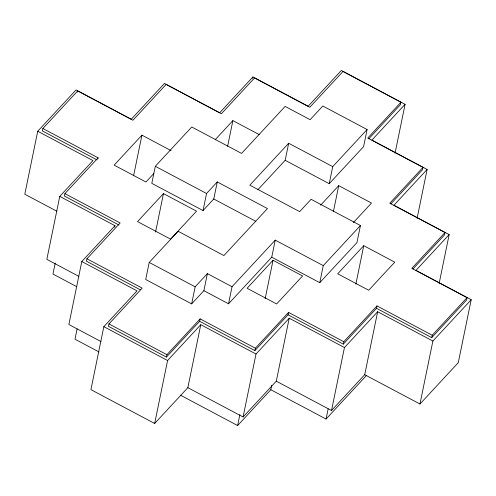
<?xml version="1.0" encoding="UTF-8"?>
<svg xmlns="http://www.w3.org/2000/svg" width="496" height="496" viewBox="0 0 496 496"><rect width="100%" height="100%" fill="white"/><g stroke="black" fill="none" stroke-linecap="round" stroke-linejoin="round"><path stroke-width="0.74" d="M395.058 153.171L405.089 104.303L341.341 70.457L308.146 106.268L252.91 76.942L219.709 112.759L164.474 83.433L131.279 119.245L76.043 89.919L37.727 131.254L24.8 194.221L56.848 211.234M368.807 138.775L400.452 104.644L400.948 102.238L342.99 71.474L309.795 107.285L254.56 77.959L221.359 113.77L166.123 84.444L132.928 120.261L77.692 90.935L42.861 128.507L42.365 130.913L96.918 159.873M77.444 92.138L77.692 90.935M37.727 131.254L92.963 160.58L59.762 196.391L46.835 259.358L78.889 276.377M42.861 128.507L98.096 157.833L64.895 193.645L64.399 196.05L118.953 225.017M55.211 263.072L52.96 274.059L76.824 286.731M97.848 159.036L98.096 157.833M59.762 196.391L114.998 225.717L81.797 261.528L68.876 324.502L100.924 341.515M64.895 193.645L120.131 222.971L86.93 258.788L86.44 261.187L140.306 289.794M77.097 328.947L74.995 339.202L98.933 351.912M114.688 227.224L114.998 225.717M133.579 175.851L141.937 135.154L171.027 150.604M81.797 261.528L137.032 290.854L103.838 326.672L90.911 389.639L154.659 423.485L187.854 387.667L200.781 324.7L256.017 354.026L243.09 416.993L187.854 387.667M86.93 258.788L142.166 288.114L108.965 323.925L108.475 326.331L166.427 357.095L199.628 321.284L200.117 318.878L255.353 348.204L254.857 350.61L199.628 321.284M329.22 183.694L332.723 166.631L288.678 143.245L285.175 160.307L329.22 183.694L363.605 146.605L367.108 129.537L322.809 106.02L310.136 119.691L285.126 106.417L241.552 153.419L191.754 126.982L155.31 166.296L151.807 183.359L203.044 210.558L213.764 198.995L217.267 181.927L267.456 208.574L223.888 255.57L178.101 231.26L149.209 262.427L145.706 279.49L191.654 303.887L203.875 290.699L207.378 273.631L232.047 286.725L228.544 303.794L203.875 290.699M155.57 232.041L163.463 193.607L196.534 211.166L170.593 239.146L137.522 221.588L163.463 193.607M166.427 357.095L166.916 354.696L200.117 318.878M154.659 423.485L167.58 360.518L200.781 324.7M203.044 210.558L206.547 193.496L217.267 181.927M191.654 303.887L195.157 286.818L207.378 273.631M227.627 146.239L232.884 120.615L259.172 134.571M252.6 78.449L252.91 76.942M271.74 257.188L275.243 240.126L323.268 265.62L319.765 282.689L271.74 257.188L228.544 303.794M180.333 395.126L237.621 425.543L239.878 414.557M265.149 298.716L273.042 260.282L302.579 275.962L276.625 303.955L247.089 288.275L273.042 260.282M237.621 425.543L270.822 389.732L271.721 385.336M288.058 314.799L288.554 312.393L343.79 341.719L343.294 344.125L288.058 314.799L254.857 350.61M276.291 381.182L289.218 318.215L344.453 347.541L331.526 410.508L276.291 381.182L243.09 416.993M333.467 211.277L338.725 185.653L371.498 203.05L353.381 222.592M288.678 143.245L249.817 185.169L299.665 211.631L311.091 199.305L360.449 225.513L356.946 242.575L319.765 282.689M270.822 389.732L326.058 419.058L328.16 408.803M355.861 284.134L363.754 245.694L394.76 262.161L368.714 290.259L337.708 273.798L363.754 245.694M376.495 308.307L376.985 305.908L432.221 335.234L431.731 337.633L376.495 308.307L343.294 344.125M364.721 374.697L377.648 311.724L432.884 341.05L419.957 404.023L364.721 374.697L331.526 410.508M400.948 102.238L367.747 138.055L422.983 167.375L422.487 169.781L390.848 203.918M417.099 218.308L427.124 169.44L371.895 140.114L405.089 104.303M422.983 167.375L389.782 203.193L445.017 232.519L444.521 234.918L412.883 269.055M439.134 283.452L449.165 234.583L393.929 205.257L427.124 169.44M445.017 232.519L411.816 268.33L467.052 297.656L466.562 300.061L431.731 337.633M449.165 234.583L415.964 270.394L471.2 299.72L458.273 362.688L419.957 404.023M141.937 135.154L114.148 165.131L145.948 182.013L153.816 173.532M215.146 139.748L232.884 120.615M257.864 189.77L285.175 160.307M332.723 166.631L367.108 129.537M232.047 286.725L275.243 240.126M320.614 205.195L338.725 185.653M323.268 265.62L360.449 225.513M255.353 348.204L288.554 312.393M256.017 354.026L289.218 318.215M343.79 341.719L376.985 305.908M344.453 347.541L377.648 311.724M326.058 419.058L366.463 375.466M432.221 335.234L467.052 297.656M432.884 341.05L471.2 299.72M155.31 166.296L206.547 193.496M213.764 198.995L255.812 221.321M149.209 262.427L195.157 286.818M108.965 323.925L166.916 354.696M103.838 326.672L167.58 360.518"/></g></svg>
